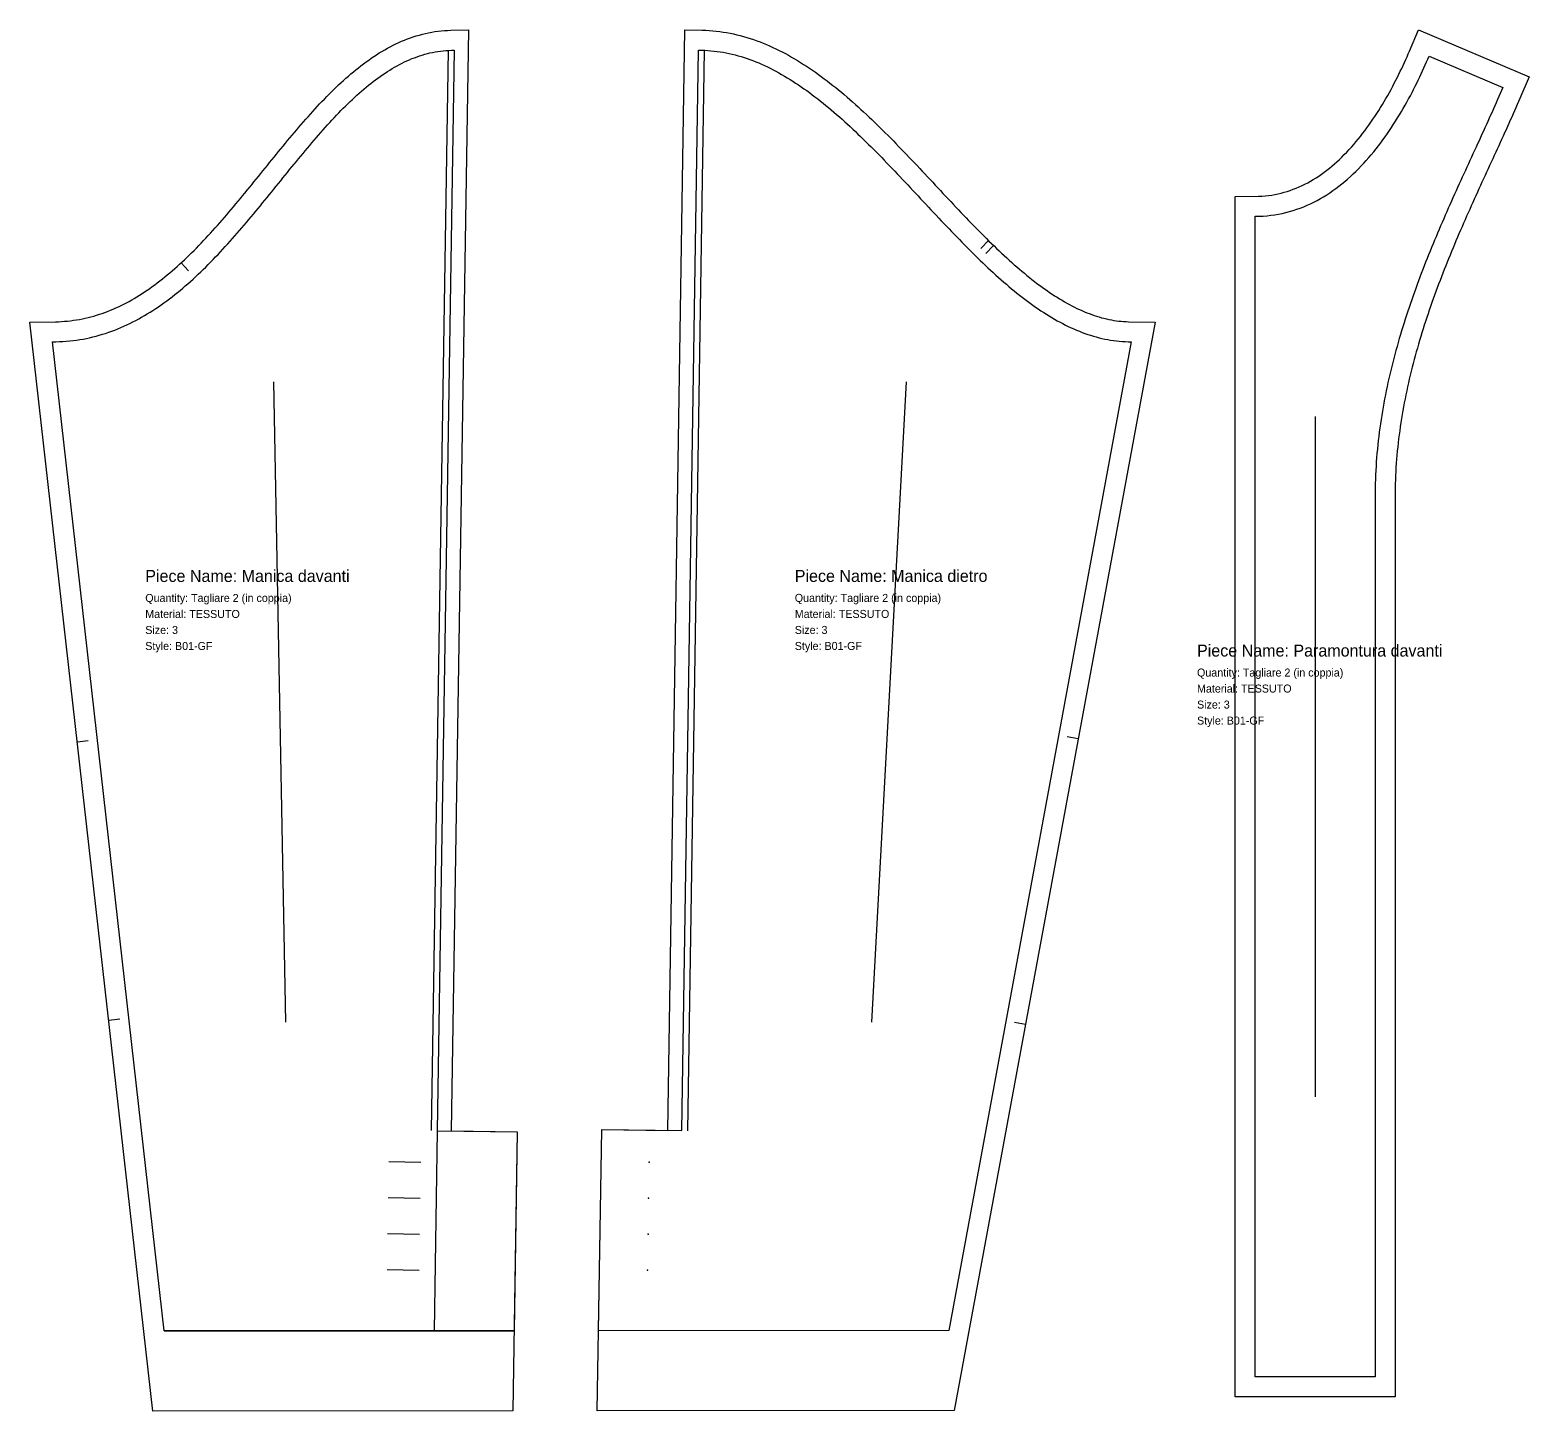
# Model space of a CAD drawing. Header units: millimetres. Extents: x 30 to 1043, y -2671 to -30.
# Drawn here: x 30 to 779, y -720 to -30 of the extents above; entities that cross this region are included whole.
import ezdxf

# ---------------------------------------------------------------- set-up
doc = ezdxf.new("R2010")
doc.units = ezdxf.units.MM
for name, color, linetype in [('1', 7, 'CONTINUOUS'), ('13', 7, 'CONTINUOUS'), ('14', 7, 'CONTINUOUS'), ('15', 7, 'CONTINUOUS'), ('4', 7, 'CONTINUOUS'), ('7', 7, 'CONTINUOUS'), ('8', 7, 'CONTINUOUS')]:
    doc.layers.add(name, color=color, linetype=linetype)

# ---------------------------------------------------------------- blocks, each defined once
blk = doc.blocks.new('P03_MANICA_DAVANTI')
at = {"layer": '1'}
blk.add_lwpolyline([(249.184, -30), (240.588, -580.14), (273.584, -580.656), (271.4, -719.99), (91.483, -720.119), (30, -175.928), (42.739, -175.804), (44.283, -175.757), (45.813, -175.68), (47.33, -175.573), (48.835, -175.436), (50.327, -175.27), (51.808, -175.075), (53.278, -174.852), (54.737, -174.6), (56.185, -174.321), (57.623, -174.014), (59.052, -173.681), (60.471, -173.32), (61.881, -172.932), (63.283, -172.519), (64.676, -172.079), (66.061, -171.614), (67.439, -171.123), (68.809, -170.607), (70.171, -170.066), (71.527, -169.5), (72.876, -168.91), (74.218, -168.296), (75.553, -167.657), (76.883, -166.995), (78.206, -166.31), (79.524, -165.602), (80.835, -164.87), (82.141, -164.116), (83.442, -163.34), (84.736, -162.542), (86.026, -161.723), (87.31, -160.882), (88.589, -160.02), (89.863, -159.138), (91.132, -158.235), (92.395, -157.313), (93.654, -156.37), (94.908, -155.409), (96.158, -154.429), (97.402, -153.43), (98.642, -152.413), (99.877, -151.379), (101.108, -150.327), (102.334, -149.259), (103.556, -148.174), (104.774, -147.073), (105.987, -145.956), (107.196, -144.824), (108.401, -143.677), (109.602, -142.516), (110.799, -141.341), (111.992, -140.153), (113.181, -138.951), (114.366, -137.737), (115.548, -136.51), (116.726, -135.272), (117.901, -134.022), (119.072, -132.762), (120.24, -131.491), (121.405, -130.21), (122.566, -128.92), (123.725, -127.62), (124.88, -126.312), (126.033, -124.996), (127.183, -123.671), (128.331, -122.34), (129.476, -121.002), (130.618, -119.657), (131.758, -118.306), (132.897, -116.95), (134.033, -115.589), (135.167, -114.223), (136.299, -112.853), (137.43, -111.479), (138.559, -110.102), (139.687, -108.723), (140.814, -107.341), (141.939, -105.956), (143.064, -104.571), (144.188, -103.184), (145.311, -101.797), (146.433, -100.41), (147.555, -99.023), (148.677, -97.637), (149.798, -96.252), (150.92, -94.869), (152.042, -93.487), (153.164, -92.109), (154.287, -90.733), (155.41, -89.361), (156.535, -87.992), (157.66, -86.628), (158.787, -85.268), (159.915, -83.914), (161.044, -82.565), (162.176, -81.222), (163.309, -79.886), (164.444, -78.557), (165.582, -77.235), (166.722, -75.921), (167.865, -74.615), (169.011, -73.317), (170.16, -72.029), (171.313, -70.75), (172.469, -69.481), (173.628, -68.223), (174.792, -66.975), (175.96, -65.739), (177.133, -64.515), (178.31, -63.302), (179.492, -62.103), (180.68, -60.916), (181.873, -59.743), (183.071, -58.584), (184.276, -57.439), (185.487, -56.309), (186.705, -55.195), (187.929, -54.097), (189.161, -53.015), (190.4, -51.949), (191.646, -50.901), (192.901, -49.872), (194.164, -48.86), (195.436, -47.867), (196.717, -46.894), (198.007, -45.941), (199.306, -45.009), (200.616, -44.098), (201.935, -43.209), (203.265, -42.342), (204.606, -41.498), (205.957, -40.678), (207.32, -39.882), (208.695, -39.112), (210.081, -38.367), (211.48, -37.649), (212.89, -36.959), (214.313, -36.296), (215.749, -35.663), (217.197, -35.059), (218.658, -34.486), (220.131, -33.944), (221.618, -33.434), (223.117, -32.957), (224.628, -32.514), (226.152, -32.106), (227.689, -31.733), (229.238, -31.396), (230.798, -31.097), (232.37, -30.835), (233.954, -30.612), (235.548, -30.428), (237.153, -30.284), (238.768, -30.18), (240.392, -30.118)], close=True, dxfattribs=at)
at = {"layer": '14'}
blk.add_lwpolyline([(242.026, -40.097), (233.589, -580.031), (273.584, -580.656), (272.027, -679.99), (97.027, -680.115), (41.181, -185.82), (42.94, -185.802), (44.685, -185.749), (46.416, -185.662), (48.135, -185.541), (49.84, -185.386), (51.532, -185.197), (53.212, -184.976), (54.878, -184.723), (56.533, -184.438), (58.174, -184.121), (59.804, -183.774), (61.421, -183.396), (63.027, -182.988), (64.621, -182.55), (66.203, -182.083), (67.773, -181.588), (69.332, -181.064), (70.88, -180.512), (72.416, -179.933), (73.942, -179.328), (75.457, -178.696), (76.961, -178.037), (78.455, -177.354), (79.938, -176.645), (81.411, -175.911), (82.874, -175.154), (84.327, -174.373), (85.77, -173.568), (87.203, -172.741), (88.627, -171.891), (90.042, -171.019), (91.447, -170.126), (92.843, -169.212), (94.23, -168.277), (95.609, -167.322), (96.978, -166.348), (98.34, -165.354), (99.692, -164.342), (101.037, -163.311), (102.373, -162.262), (103.702, -161.196), (105.022, -160.113), (106.335, -159.014), (107.641, -157.898), (108.939, -156.767), (110.23, -155.621), (111.513, -154.46), (112.79, -153.285), (114.06, -152.096), (115.323, -150.894), (116.58, -149.679), (117.831, -148.451), (119.075, -147.212), (120.313, -145.961), (121.545, -144.699), (122.771, -143.426), (123.992, -142.143), (125.207, -140.851), (126.416, -139.549), (127.621, -138.238), (128.82, -136.919), (130.015, -135.592), (131.204, -134.258), (132.389, -132.916), (133.57, -131.568), (134.746, -130.214), (135.917, -128.854), (137.085, -127.49), (138.249, -126.12), (139.409, -124.746), (140.565, -123.368), (141.718, -121.987), (142.867, -120.603), (144.014, -119.216), (145.157, -117.828), (146.297, -116.438), (147.434, -115.046), (148.569, -113.654), (149.701, -112.262), (150.831, -110.87), (151.958, -109.479), (153.084, -108.088), (154.207, -106.7), (155.329, -105.313), (156.449, -103.929), (157.568, -102.548), (158.685, -101.17), (159.801, -99.796), (160.916, -98.427), (162.03, -97.062), (163.143, -95.702), (164.255, -94.348), (165.367, -93), (166.479, -91.659), (167.59, -90.324), (168.701, -88.997), (169.813, -87.678), (170.924, -86.367), (172.036, -85.066), (173.149, -83.773), (174.262, -82.49), (175.375, -81.217), (176.49, -79.955), (177.606, -78.704), (178.723, -77.465), (179.841, -76.237), (180.961, -75.022), (182.083, -73.82), (183.206, -72.631), (184.331, -71.456), (185.459, -70.295), (186.588, -69.149), (187.72, -68.018), (188.854, -66.902), (189.991, -65.803), (191.131, -64.72), (192.274, -63.654), (193.419, -62.605), (194.568, -61.575), (195.721, -60.562), (196.877, -59.568), (198.036, -58.594), (199.199, -57.639), (200.366, -56.704), (201.538, -55.79), (202.713, -54.897), (203.893, -54.025), (205.077, -53.176), (206.266, -52.348), (207.46, -51.544), (208.659, -50.762), (209.863, -50.005), (211.072, -49.271), (212.286, -48.562), (213.506, -47.879), (214.731, -47.221), (215.963, -46.588), (217.2, -45.983), (218.443, -45.404), (219.693, -44.852), (220.949, -44.328), (222.211, -43.833), (223.48, -43.366), (224.756, -42.928), (226.039, -42.52), (227.329, -42.142), (228.626, -41.795), (229.93, -41.478), (231.242, -41.193), (232.562, -40.94), (233.889, -40.719), (235.225, -40.531), (236.568, -40.376), (237.92, -40.254), (239.28, -40.167), (240.649, -40.114)], close=True, dxfattribs=at)
at = {"layer": '4'}
for p, q in [((105.55, -146.359), (109.274, -150.405)), ((53.698, -385.678), (59.163, -385.06)), ((69.415, -524.793), (74.88, -524.175))]:
    blk.add_line(p, q, dxfattribs=at)
at = {"layer": '7'}
blk.add_line((151.646, -205.82), (157.671, -525.82), dxfattribs=at)
at = {"layer": '8'}
for points in [[(239.026, -40.05), (230.59, -579.984)], [(233.589, -580.031), (232.027, -680.018)], [(225.34, -595.904), (209.342, -595.654)], [(225.059, -613.902), (209.061, -613.652)], [(224.778, -631.899), (208.78, -631.649)], [(224.497, -649.897), (208.499, -649.647)], [(97.027, -680.115), (272.027, -679.99)]]:
    blk.add_lwpolyline(points, dxfattribs=at)
at = {"layer": '15'}
for s, height, p in [('Piece Name: Manica davanti', 6, (87.629, -305.82)), ('Quantity: Tagliare 2 (in coppia)', 4, (87.629, -315.82)), ('Material: TESSUTO', 4, (87.629, -323.82)), ('Size: 3', 4, (87.629, -331.82)), ('Style: B01-GF', 4, (87.629, -339.82))]:
    blk.add_text(s, height=height, dxfattribs=at).set_placement(p)
blk = doc.blocks.new('P04_MANICA_DIETRO')
at = {"layer": '1'}
blk.add_lwpolyline([(357.363, -30), (365.986, -30.1), (367.759, -30.159), (369.524, -30.258), (371.281, -30.395), (373.029, -30.569), (374.769, -30.781), (376.5, -31.03), (378.222, -31.314), (379.934, -31.634), (381.637, -31.988), (383.331, -32.376), (385.015, -32.797), (386.689, -33.251), (388.354, -33.737), (390.009, -34.253), (391.654, -34.801), (393.289, -35.378), (394.914, -35.984), (396.53, -36.618), (398.136, -37.281), (399.733, -37.97), (401.32, -38.686), (402.898, -39.428), (404.467, -40.195), (406.027, -40.986), (407.577, -41.802), (409.12, -42.641), (410.653, -43.503), (412.178, -44.387), (413.695, -45.292), (415.204, -46.219), (416.705, -47.167), (418.198, -48.135), (419.684, -49.122), (421.162, -50.128), (422.633, -51.153), (424.097, -52.195), (425.554, -53.255), (427.005, -54.333), (428.449, -55.427), (429.887, -56.536), (431.318, -57.662), (432.744, -58.802), (434.163, -59.957), (435.577, -61.127), (436.986, -62.31), (438.389, -63.506), (439.786, -64.715), (441.179, -65.936), (442.567, -67.17), (443.95, -68.414), (445.328, -69.67), (446.702, -70.936), (448.071, -72.213), (449.436, -73.499), (450.797, -74.794), (452.154, -76.098), (453.507, -77.41), (454.857, -78.731), (456.202, -80.058), (457.544, -81.393), (458.883, -82.734), (460.218, -84.081), (461.55, -85.434), (462.879, -86.793), (464.205, -88.156), (465.528, -89.523), (466.849, -90.895), (468.166, -92.27), (469.481, -93.648), (470.793, -95.028), (472.103, -96.411), (473.411, -97.795), (474.716, -99.181), (476.019, -100.568), (477.32, -101.955), (478.619, -103.341), (479.916, -104.728), (481.211, -106.113), (482.504, -107.498), (483.796, -108.88), (485.086, -110.26), (486.374, -111.637), (487.661, -113.012), (488.946, -114.382), (490.23, -115.749), (491.513, -117.111), (492.794, -118.468), (494.074, -119.82), (495.353, -121.166), (496.631, -122.505), (497.908, -123.838), (499.184, -125.164), (500.458, -126.482), (501.732, -127.792), (503.005, -129.093), (504.277, -130.386), (505.549, -131.669), (506.819, -132.942), (508.089, -134.205), (509.358, -135.457), (510.626, -136.698), (511.894, -137.927), (513.161, -139.144), (514.427, -140.348), (515.693, -141.54), (516.958, -142.717), (518.223, -143.881), (519.487, -145.031), (520.75, -146.166), (522.013, -147.285), (523.275, -148.389), (524.537, -149.477), (525.798, -150.548), (527.058, -151.602), (528.318, -152.639), (529.577, -153.658), (530.835, -154.658), (532.092, -155.64), (533.349, -156.603), (534.605, -157.546), (535.86, -158.47), (537.114, -159.373), (538.367, -160.255), (539.619, -161.117), (540.871, -161.957), (542.121, -162.775), (543.37, -163.571), (544.617, -164.344), (545.864, -165.094), (547.109, -165.822), (548.353, -166.525), (549.595, -167.205), (550.837, -167.861), (552.076, -168.493), (553.314, -169.1), (554.551, -169.682), (555.786, -170.238), (557.02, -170.77), (558.253, -171.276), (559.484, -171.756), (560.714, -172.21), (561.942, -172.638), (563.169, -173.039), (564.396, -173.414), (565.621, -173.763), (566.846, -174.084), (568.071, -174.379), (569.295, -174.646), (570.52, -174.887), (571.744, -175.099), (572.97, -175.284), (574.196, -175.442), (575.425, -175.571), (576.655, -175.672), (577.887, -175.744), (579.122, -175.788), (592.35, -175.938), (491.997, -719.903), (313.584, -720.031), (315.774, -579.389), (348.77, -579.905)], close=True, dxfattribs=at)
at = {"layer": '13'}
for p in [(339.522, -595.762), (339.24, -613.76), (338.959, -631.758), (338.678, -649.755)]:
    blk.add_point(p, dxfattribs=at)
at = {"layer": '14'}
blk.add_lwpolyline([(364.206, -40.08), (365.763, -40.097), (367.313, -40.149), (368.857, -40.236), (370.395, -40.355), (371.928, -40.508), (373.454, -40.694), (374.975, -40.913), (376.49, -41.163), (377.999, -41.444), (379.502, -41.757), (381.001, -42.1), (382.493, -42.474), (383.981, -42.877), (385.463, -43.309), (386.939, -43.771), (388.411, -44.26), (389.878, -44.778), (391.339, -45.323), (392.796, -45.895), (394.248, -46.494), (395.695, -47.118), (397.137, -47.769), (398.575, -48.445), (400.008, -49.145), (401.436, -49.87), (402.86, -50.619), (404.28, -51.392), (405.696, -52.187), (407.107, -53.005), (408.514, -53.846), (409.917, -54.708), (411.316, -55.591), (412.712, -56.495), (414.103, -57.42), (415.491, -58.364), (416.874, -59.328), (418.255, -60.311), (419.631, -61.313), (421.005, -62.333), (422.374, -63.37), (423.741, -64.425), (425.104, -65.497), (426.464, -66.585), (427.821, -67.689), (429.175, -68.808), (430.525, -69.943), (431.873, -71.092), (433.218, -72.256), (434.561, -73.433), (435.9, -74.624), (437.237, -75.827), (438.572, -77.043), (439.904, -78.27), (441.233, -79.51), (442.561, -80.76), (443.886, -82.021), (445.209, -83.292), (446.529, -84.573), (447.848, -85.864), (449.165, -87.163), (450.48, -88.47), (451.793, -89.786), (453.104, -91.109), (454.413, -92.439), (455.721, -93.776), (457.028, -95.119), (458.333, -96.468), (459.636, -97.822), (460.939, -99.181), (462.24, -100.544), (463.54, -101.912), (464.838, -103.283), (466.136, -104.657), (467.433, -106.033), (468.729, -107.412), (470.024, -108.793), (471.318, -110.175), (472.612, -111.558), (473.905, -112.941), (475.198, -114.325), (476.49, -115.708), (477.781, -117.09), (479.073, -118.47), (480.364, -119.849), (481.655, -121.226), (482.946, -122.6), (484.237, -123.971), (485.528, -125.339), (486.819, -126.702), (488.111, -128.061), (489.402, -129.415), (490.694, -130.764), (491.987, -132.107), (493.28, -133.444), (494.573, -134.774), (495.867, -136.097), (497.162, -137.412), (498.458, -138.72), (499.754, -140.019), (501.051, -141.309), (502.35, -142.59), (503.649, -143.862), (504.95, -145.123), (506.252, -146.373), (507.555, -147.612), (508.859, -148.84), (510.165, -150.056), (511.473, -151.259), (512.782, -152.45), (514.092, -153.627), (515.405, -154.79), (516.719, -155.94), (518.035, -157.074), (519.353, -158.194), (520.673, -159.298), (521.995, -160.386), (523.319, -161.458), (524.645, -162.513), (525.974, -163.55), (527.305, -164.57), (528.639, -165.572), (529.975, -166.555), (531.313, -167.519), (532.655, -168.463), (533.999, -169.388), (535.346, -170.292), (536.696, -171.175), (538.048, -172.037), (539.404, -172.877), (540.763, -173.696), (542.125, -174.491), (543.49, -175.263), (544.859, -176.012), (546.231, -176.737), (547.606, -177.438), (548.985, -178.114), (550.367, -178.764), (551.754, -179.389), (553.144, -179.988), (554.537, -180.56), (555.935, -181.105), (557.337, -181.622), (558.742, -182.112), (560.152, -182.573), (561.566, -183.006), (562.984, -183.409), (564.407, -183.782), (565.834, -184.126), (567.265, -184.438), (568.701, -184.72), (570.142, -184.97), (571.587, -185.188), (573.037, -185.374), (574.492, -185.527), (575.952, -185.647), (577.417, -185.733), (578.887, -185.785), (580.361, -185.803), (489.207, -679.905), (314.207, -680.03), (315.774, -579.389), (355.77, -580.014)], close=True, dxfattribs=at)
at = {"layer": '4'}
for p, q in [((509.138, -135.242), (505.292, -139.173)), ((511.64, -137.689), (507.794, -141.621)), ((553.911, -384.298), (548.502, -383.3)), ((527.605, -526.892), (522.196, -525.894))]:
    blk.add_line(p, q, dxfattribs=at)
at = {"layer": '7'}
blk.add_line((467.961, -205.803), (450.668, -525.803), dxfattribs=at)
at = {"layer": '8'}
blk.add_lwpolyline([(358.769, -580.061), (367.206, -40.127)], dxfattribs=at)
at = {"layer": '15'}
for s, height, p in [('Piece Name: Manica dietro', 6, (412.284, -305.803)), ('Quantity: Tagliare 2 (in coppia)', 4, (412.284, -315.803)), ('Material: TESSUTO', 4, (412.284, -323.803)), ('Size: 3', 4, (412.284, -331.803)), ('Style: B01-GF', 4, (412.284, -339.803))]:
    blk.add_text(s, height=height, dxfattribs=at).set_placement(p)
blk = doc.blocks.new('P06_PARAMONTURA_DAVANTI')
at = {"layer": '1'}
blk.add_lwpolyline([(632.35, -113.247), (644.062, -113.076), (645.749, -112.998), (647.412, -112.87), (649.052, -112.694), (650.671, -112.469), (652.269, -112.197), (653.847, -111.879), (655.405, -111.516), (656.946, -111.109), (658.469, -110.657), (659.975, -110.163), (661.464, -109.626), (662.938, -109.048), (664.397, -108.428), (665.84, -107.768), (667.269, -107.068), (668.683, -106.329), (670.083, -105.552), (671.469, -104.736), (672.84, -103.883), (674.198, -102.994), (675.541, -102.07), (676.87, -101.11), (678.185, -100.116), (679.485, -99.09), (680.771, -98.031), (682.043, -96.94), (683.299, -95.82), (684.541, -94.67), (685.768, -93.491), (686.979, -92.285), (688.175, -91.053), (689.355, -89.796), (690.52, -88.515), (691.668, -87.211), (692.801, -85.885), (693.918, -84.538), (695.018, -83.172), (696.102, -81.788), (697.169, -80.387), (698.22, -78.97), (699.254, -77.538), (700.271, -76.092), (701.271, -74.635), (702.255, -73.166), (703.221, -71.688), (704.17, -70.201), (705.103, -68.706), (706.018, -67.206), (706.916, -65.701), (707.796, -64.192), (708.66, -62.681), (709.506, -61.168), (710.336, -59.656), (711.147, -58.145), (711.942, -56.637), (712.72, -55.133), (713.48, -53.634), (714.223, -52.141), (714.949, -50.656), (715.658, -49.179), (716.35, -47.713), (717.025, -46.257), (717.683, -44.815), (718.324, -43.386), (718.948, -41.972), (719.555, -40.574), (724.078, -30), (779.297, -53.439), (774.72, -64.175), (774.057, -65.718), (773.387, -67.265), (772.71, -68.818), (772.027, -70.377), (771.336, -71.94), (770.64, -73.509), (769.937, -75.084), (769.229, -76.664), (768.515, -78.249), (767.796, -79.839), (767.072, -81.435), (766.343, -83.037), (765.61, -84.644), (764.873, -86.256), (764.132, -87.874), (763.387, -89.497), (762.638, -91.125), (761.886, -92.76), (761.132, -94.399), (760.375, -96.044), (759.615, -97.695), (758.853, -99.351), (758.089, -101.012), (757.323, -102.679), (756.556, -104.351), (755.788, -106.029), (755.019, -107.712), (754.249, -109.401), (753.479, -111.095), (752.708, -112.795), (751.938, -114.5), (751.168, -116.21), (750.398, -117.926), (749.63, -119.647), (748.862, -121.374), (748.096, -123.106), (747.331, -124.843), (746.568, -126.586), (745.808, -128.334), (745.049, -130.087), (744.293, -131.846), (743.54, -133.61), (742.79, -135.379), (742.043, -137.154), (741.3, -138.934), (740.561, -140.719), (739.826, -142.509), (739.095, -144.305), (738.368, -146.106), (737.647, -147.912), (736.93, -149.723), (736.219, -151.539), (735.514, -153.361), (734.814, -155.187), (734.12, -157.019), (733.432, -158.856), (732.752, -160.698), (732.077, -162.545), (731.41, -164.397), (730.75, -166.254), (730.098, -168.116), (729.454, -169.983), (728.817, -171.855), (728.189, -173.732), (727.569, -175.614), (726.958, -177.501), (726.356, -179.393), (725.763, -181.289), (725.18, -183.191), (724.606, -185.097), (724.042, -187.008), (723.489, -188.924), (722.946, -190.845), (722.413, -192.771), (721.892, -194.701), (721.382, -196.636), (720.883, -198.576), (720.395, -200.521), (719.92, -202.47), (719.457, -204.424), (719.006, -206.383), (718.567, -208.347), (718.142, -210.315), (717.729, -212.287), (717.33, -214.265), (716.945, -216.247), (716.573, -218.234), (716.215, -220.225), (715.871, -222.221), (715.542, -224.221), (715.228, -226.226), (714.928, -228.236), (714.644, -230.25), (714.375, -232.269), (714.122, -234.293), (713.884, -236.321), (713.663, -238.353), (713.458, -240.39), (713.27, -242.432), (713.098, -244.478), (712.944, -246.529), (712.807, -248.584), (712.687, -250.645), (712.585, -252.709), (712.501, -254.778), (712.435, -256.852), (712.388, -258.931), (712.36, -261.014), (712.35, -263.102), (712.35, -713.102), (632.35, -713.102)], close=True, dxfattribs=at)
at = {"layer": '14'}
blk.add_lwpolyline([(642.35, -123.102), (644.367, -123.071), (646.361, -122.979), (648.33, -122.828), (650.275, -122.619), (652.196, -122.352), (654.094, -122.029), (655.968, -121.652), (657.818, -121.221), (659.645, -120.738), (661.449, -120.203), (663.229, -119.619), (664.986, -118.986), (666.72, -118.305), (668.431, -117.578), (670.119, -116.806), (671.784, -115.991), (673.427, -115.132), (675.047, -114.232), (676.645, -113.292), (678.22, -112.313), (679.772, -111.296), (681.303, -110.243), (682.812, -109.154), (684.298, -108.03), (685.762, -106.874), (687.205, -105.686), (688.626, -104.468), (690.025, -103.22), (691.403, -101.944), (692.759, -100.641), (694.094, -99.312), (695.408, -97.959), (696.7, -96.582), (697.972, -95.183), (699.222, -93.764), (700.452, -92.324), (701.661, -90.867), (702.849, -89.392), (704.016, -87.9), (705.163, -86.394), (706.29, -84.875), (707.396, -83.343), (708.483, -81.799), (709.549, -80.246), (710.595, -78.684), (711.621, -77.114), (712.627, -75.538), (713.613, -73.957), (714.58, -72.371), (715.528, -70.783), (716.456, -69.194), (717.364, -67.604), (718.254, -66.014), (719.124, -64.427), (719.975, -62.843), (720.807, -61.264), (721.621, -59.69), (722.415, -58.124), (723.191, -56.565), (723.949, -55.016), (724.687, -53.477), (725.408, -51.95), (726.11, -50.436), (726.794, -48.936), (727.46, -47.451), (728.108, -45.983), (728.738, -44.533), (729.35, -43.102), (766.17, -58.731), (765.527, -60.241), (764.875, -61.757), (764.216, -63.281), (763.548, -64.811), (762.874, -66.348), (762.192, -67.892), (761.504, -69.443), (760.809, -71.001), (760.107, -72.565), (759.4, -74.136), (758.687, -75.714), (757.968, -77.299), (757.244, -78.89), (756.514, -80.489), (755.78, -82.093), (755.042, -83.705), (754.299, -85.323), (753.552, -86.948), (752.802, -88.58), (752.048, -90.218), (751.291, -91.863), (750.531, -93.514), (749.768, -95.172), (749.002, -96.836), (748.235, -98.508), (747.465, -100.185), (746.694, -101.87), (745.922, -103.56), (745.148, -105.258), (744.373, -106.961), (743.598, -108.672), (742.822, -110.388), (742.046, -112.112), (741.271, -113.841), (740.495, -115.577), (739.721, -117.32), (738.947, -119.069), (738.175, -120.824), (737.403, -122.586), (736.634, -124.354), (735.866, -126.128), (735.101, -127.909), (734.338, -129.696), (733.578, -131.489), (732.821, -133.289), (732.067, -135.094), (731.316, -136.907), (730.569, -138.725), (729.827, -140.55), (729.088, -142.38), (728.354, -144.218), (727.625, -146.061), (726.901, -147.91), (726.182, -149.766), (725.469, -151.628), (724.761, -153.496), (724.06, -155.37), (723.365, -157.25), (722.676, -159.136), (721.995, -161.028), (721.32, -162.927), (720.653, -164.831), (719.993, -166.742), (719.342, -168.658), (718.698, -170.581), (718.063, -172.51), (717.437, -174.444), (716.819, -176.385), (716.211, -178.331), (715.612, -180.284), (715.022, -182.242), (714.443, -184.206), (713.874, -186.176), (713.315, -188.153), (712.767, -190.135), (712.23, -192.122), (711.704, -194.116), (711.19, -196.116), (710.688, -198.121), (710.197, -200.132), (709.719, -202.149), (709.253, -204.172), (708.8, -206.201), (708.361, -208.235), (707.934, -210.275), (707.521, -212.321), (707.122, -214.372), (706.737, -216.429), (706.366, -218.492), (706.01, -220.561), (705.669, -222.635), (705.343, -224.715), (705.032, -226.8), (704.737, -228.891), (704.457, -230.988), (704.194, -233.09), (703.947, -235.198), (703.717, -237.312), (703.504, -239.431), (703.308, -241.555), (703.13, -243.685), (702.969, -245.821), (702.826, -247.962), (702.701, -250.108), (702.595, -252.26), (702.508, -254.418), (702.439, -256.581), (702.39, -258.749), (702.36, -260.923), (702.35, -263.102), (702.35, -703.102), (642.35, -703.102)], close=True, dxfattribs=at)
at = {"layer": '7'}
blk.add_line((672.35, -223.102), (672.35, -563.102), dxfattribs=at)
at = {"layer": '15'}
for s, height, p in [('Piece Name: Paramontura davanti', 6, (613.35, -343.102)), ('Quantity: Tagliare 2 (in coppia)', 4, (613.35, -353.102)), ('Material: TESSUTO', 4, (613.35, -361.102)), ('Size: 3', 4, (613.35, -369.102)), ('Style: B01-GF', 4, (613.35, -377.102))]:
    blk.add_text(s, height=height, dxfattribs=at).set_placement(p)

msp = doc.modelspace()

# ---------------------------------------------------------------- block references
for name in ['P03_MANICA_DAVANTI', 'P04_MANICA_DIETRO', 'P06_PARAMONTURA_DAVANTI']:
    msp.add_blockref(name, (0, 0))

doc.saveas('drawing.dxf')
